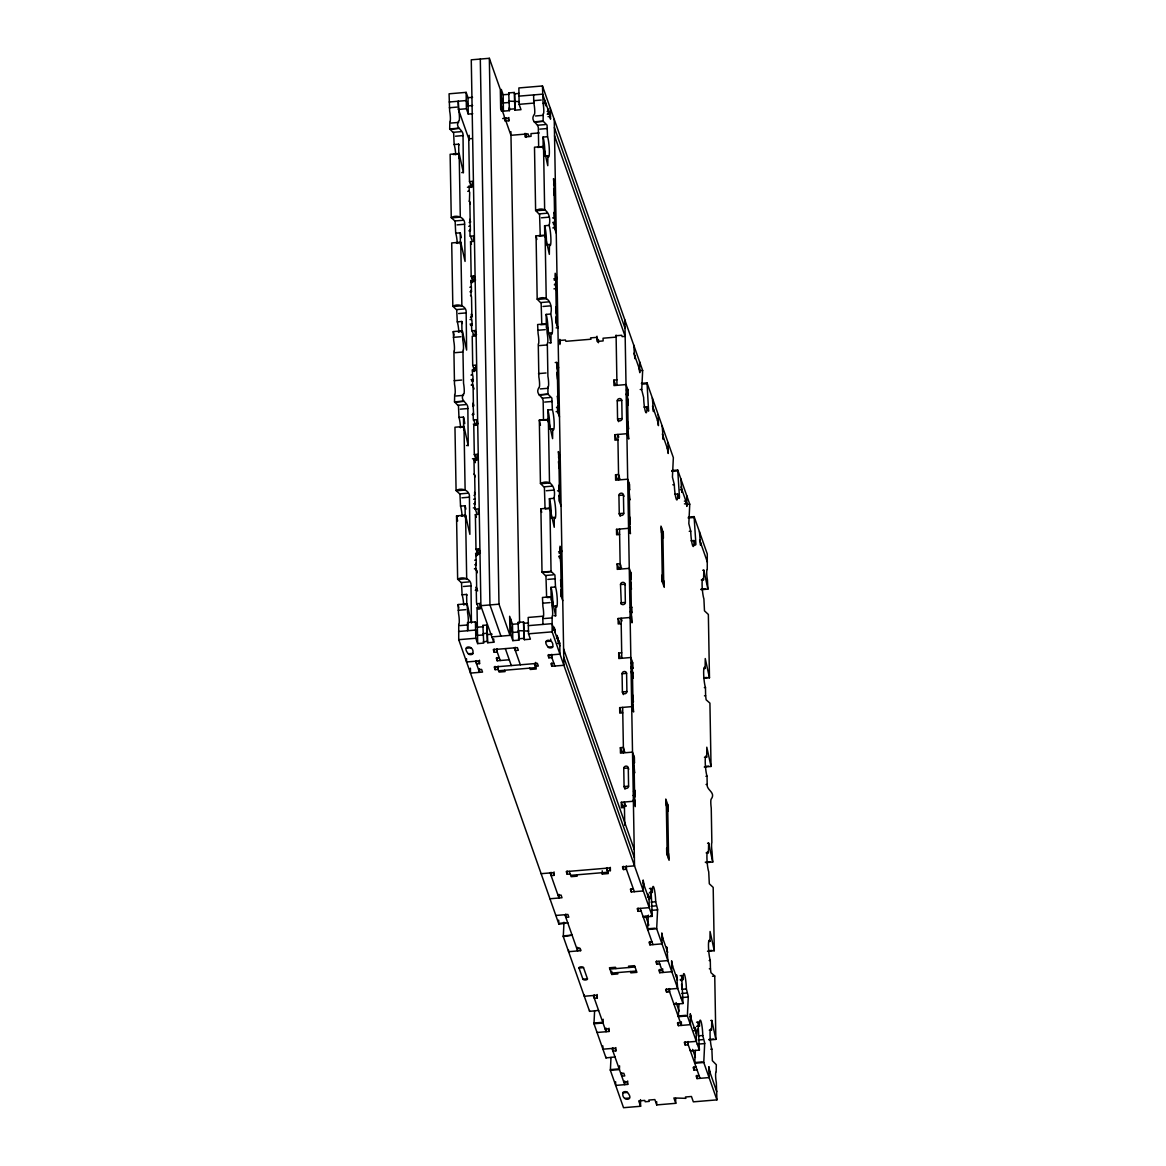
<?xml version="1.0" encoding="UTF-8"?>
<svg xmlns="http://www.w3.org/2000/svg" width="1166" height="1166" viewBox="0 0 1166 1166"><rect width="100%" height="100%" fill="white"/><g stroke="black" fill="none" stroke-linecap="round" stroke-linejoin="round"><path stroke-width="1.5" d="M457.334 243.417A10.669 1.399 85.2 0 0 455.702 233.2L455.134 221.234L451.257 217.605L450.134 154.276L459.171 153.518L463.412 172.772L463.033 135.591C463.893 129.47 454.055 128.129 458.894 120.739A6.107 0.802 85.2 0 0 459.433 117.387A6.107 0.802 85.2 0 0 458.719 110.449L458.253 101.238M462.159 516.349A10.669 1.399 85.2 0 0 460.526 506.146L459.958 494.165L456.081 490.536L454.959 427.222L463.995 426.465L468.236 445.704L467.858 408.537C468.747 402.357 458.996 401.293 463.602 393.714A6.107 0.802 85.2 0 0 464.257 390.319A6.107 0.802 85.2 0 0 463.543 383.395L462.946 350.354A6.107 0.802 85.2 0 0 463.485 346.987A6.107 0.802 85.2 0 0 462.771 340.064L462.304 330.838L453.268 331.596L453.734 340.822A6.107 0.802 85.2 0 1 454.449 347.745A6.107 0.802 85.2 0 1 453.909 351.112L454.492 384.153A6.107 0.802 85.2 0 1 455.221 391.076A6.107 0.802 85.2 0 1 454.682 394.443L454.507 401.876L458.471 405.914L458.967 417.472A10.669 1.399 85.2 0 1 460.585 427.689M493.728 638.968L493.786 642.247L487.767 642.743L486.951 625.034L482.899 625.384L483.365 626.725L477.346 627.221L475.451 621.872L467.508 622.542L467.653 630.733L467.77 623.3A6.107 0.802 85.2 0 0 468.309 619.933A6.107 0.802 85.2 0 0 467.595 612.995L467.129 603.784L458.092 604.542L458.559 613.753A6.107 0.802 85.2 0 1 459.273 620.691A6.107 0.802 85.2 0 1 458.734 624.058L458.719 639.682L558.908 924.186L567.929 922.816M540.237 235.678L539.581 214.559L535.617 210.521L534.494 147.208L543.531 146.45L547.772 165.689L547.874 155.807A10.669 1.399 85.2 0 0 549.361 150.939A10.669 1.399 85.2 0 0 547.539 136.714L547.058 125.141L543.094 121.104L543.254 113.67A6.107 0.802 85.2 0 0 543.793 110.304A6.107 0.802 85.2 0 0 543.079 103.38L542.467 85.963L518.87 87.946L519.118 104.328L520.998 109.677L514.964 110.187L514.25 92.464L508.726 92.93L509.44 110.639L503.42 111.149L501.54 105.8L501.293 89.418L503.173 94.767L503.42 111.149M542.831 618.665L543.094 616.974A6.107 0.802 85.2 0 0 543.633 613.607A6.107 0.802 85.2 0 0 542.919 606.684L542.452 597.458L551.489 596.7L555.73 615.954L555.832 606.072A10.669 1.399 85.2 0 0 557.319 601.204A10.669 1.399 85.2 0 0 555.497 586.979L554.914 574.998L551.052 571.369L549.929 508.041L540.893 508.799L542.015 572.127L545.965 576.15L546.621 597.269M548.049 421.844L547.845 410.024L552.363 409.645L551.882 398.072L547.918 394.05L547.962 386.646A6.107 0.802 85.2 0 0 548.618 383.25A6.107 0.802 85.2 0 0 547.903 376.312L547.32 343.285A6.107 0.802 85.2 0 0 547.845 339.918A6.107 0.802 85.2 0 0 547.131 332.98L546.665 323.769L537.628 324.527L538.094 333.738A6.107 0.802 85.2 0 1 538.809 340.676A6.107 0.802 85.2 0 1 538.269 344.043L538.852 377.07A6.107 0.802 85.2 0 1 539.581 384.008A6.107 0.802 85.2 0 1 539.042 387.374C534.276 394.706 544.026 396.105 543.181 402.212L543.487 419.949M643.238 916.287L643.268 917.117L652.304 916.359L552.116 631.841L552.145 616.216A6.107 0.802 85.2 0 0 552.669 612.85A6.107 0.802 85.2 0 0 551.955 605.926L551.489 596.7M563.994 922.233L563.28 936.604L589.602 1011.359L598.639 1010.397M572.331 935.117L563.28 936.604M594.602 1010.907L593.975 1023.763L605.999 1057.912L615.036 1056.95M610.999 1057.475L610.372 1070.33L623.533 1107.7L640.6 1106.272L640.484 1099.611M648.354 915.15L647.64 929.535L656.677 928.777L682.999 1003.518L673.963 1004.276L673.933 1003.445M678.962 1003.839L678.335 1016.694L687.372 1015.936L699.396 1050.085L690.359 1050.843L690.33 1049.998M695.359 1050.391L694.732 1063.246L703.768 1062.488L716.93 1099.873L693.333 1101.841L691.453 1096.492L685.419 1097.002L685.899 1098.343L673.875 1097.964L675.755 1103.313L656.72 1104.916L654.84 1099.567L648.806 1100.077L649.287 1101.404L645.221 1101.753L644.754 1100.412L638.72 1100.923L640.6 1106.272M603.172 1019.244L603.011 1023.005L593.975 1023.763M643.938 407.094L646.941 406.847A10.669 1.399 85.2 0 1 645.468 411.715A10.669 1.399 85.2 0 1 643.647 397.475L641.737 389.925L642.655 370.482L542.467 85.963M619.569 1065.811L619.408 1069.572L610.372 1070.33M649.389 892.66L652.392 892.413A10.669 1.399 85.2 0 1 653.878 887.545A10.669 1.399 85.2 0 1 655.686 901.77L657.609 909.334L656.677 928.777M680.084 979.819L683.087 979.571A10.669 1.399 85.2 0 1 684.573 974.703A10.669 1.399 85.2 0 1 686.38 988.928L688.304 996.493L687.372 1015.936M696.466 1026.386L699.483 1026.124A10.669 1.399 85.2 0 1 700.97 1021.256A10.669 1.399 85.2 0 1 702.777 1035.495L704.701 1043.045L703.768 1062.488M505.009 117.62L505.067 121.089L504.076 115.682L501.569 108.555L501.613 111.28L500.666 108.613L500.331 89.505L489.341 58.3L471.268 59.816L480.917 605.693L498.99 604.177L509.979 635.383L509.644 616.275L512.486 624.276L512.821 640.644L518.855 640.149L518.71 631.957L512.632 632.468L510.752 627.119M472.784 113.714L468.266 114.093L468.018 97.711L466.138 92.362L449.07 93.805L449.668 111.207A6.107 0.802 85.2 0 1 450.397 118.145A6.107 0.802 85.2 0 1 449.857 121.512L449.682 128.945L453.647 132.968L454.142 144.54A10.669 1.399 85.2 0 1 455.76 154.757M468.018 97.711L472.551 97.332M503.173 94.767L509.207 94.271L508.726 92.93M514.25 92.464L514.731 93.805L519.249 93.426M449.216 101.996L466.283 100.553L468.164 105.902M518.972 96.137L542.613 94.154L550.454 116.44M508.828 101.121L519.395 101.617M468.12 105.917L472.682 105.523M503.275 102.958L509.353 102.448M449.318 107.753L456.853 107.112M541.213 100.043L533.678 100.67L534.028 104.138A6.107 0.802 85.2 0 1 534.757 111.062A6.107 0.802 85.2 0 1 534.217 114.428C529.364 121.92 539.319 123.086 538.357 129.28L538.663 147.018M458.296 101.223L458.442 109.415L466.385 108.744L468.266 114.093M519.118 104.328L533.766 103.104L533.62 94.912M543.356 103.249L544.857 103.118L545.805 105.8L545.746 103.074L543.487 103.264M508.974 109.312L514.498 108.846M547.145 111.44L548.661 111.309L548.705 114.049L547.204 114.166M548.005 113.889L549.521 113.772L550.512 119.165L550.323 108.249M502.706 118.553L507.982 118.116L508.93 120.783L505.913 121.031L505.855 117.766M451.096 123.057L458.632 122.43M535.456 115.988L542.992 115.347M548.064 116.629L549.565 116.498M449.682 128.945L458.734 128.187M534.057 121.862L543.094 121.104M451.329 129.091L458.865 128.449M535.69 122.007L543.225 121.381M453.472 132.283L461.007 131.656M537.832 125.214L545.367 124.573M455.498 136.218L463.033 135.591M539.858 129.149L547.393 128.522M471.997 138.565L468.732 138.841L469.49 181.605L470.904 185.613M539.158 132.939L530.996 133.624L531.055 136.349L525.021 136.845L524.962 133.376M454.142 144.54L458.661 144.161A10.683 1.399 85.2 0 1 458.938 145.065M543.225 148.913L543.021 137.078L547.539 136.699M453.283 154.524L457.801 154.145M537.643 147.441L542.161 147.062M544.857 156.069L547.874 155.807M461.736 172.597L463.237 172.466M469.49 181.605L472.507 181.342L472.594 186.808L467.435 187.245M467.726 191.311L469.228 191.18L469.709 192.521L469.417 201.193L470.35 203.861M553.573 184.141L555.38 183.995L553.5 178.646L554.069 185.438M451.257 217.605C456.547 214.267 465.496 217.43 464.607 224.251L465.059 261.417L460.745 242.178L451.708 242.936L452.831 306.264L456.693 309.894L457.276 321.86A10.669 1.399 85.2 0 1 458.894 332.077M535.617 210.521C546.767 204.808 551.576 216.628 549.113 225.359A10.669 1.399 85.2 0 1 550.92 239.598A10.669 1.399 85.2 0 1 549.448 244.466L549.332 254.348L545.105 235.109L536.068 235.867L537.191 299.181L541.141 303.218L541.796 324.337M452.889 217.751L460.424 217.109M537.249 210.667L544.784 210.04M455.046 220.942L462.581 220.316M539.406 213.874L546.941 213.232M457.072 224.878L464.607 224.251M541.432 217.809L548.967 217.182M552.684 217.896L554.185 217.765L554.666 219.106M468.79 226.306L470.306 226.175L470.379 230.722L468.878 230.853M552.757 222.444L554.273 222.312L554.739 223.653L553.238 223.785M455.702 233.2L460.22 232.821A10.683 1.399 85.2 0 1 461.27 237.704M544.784 236.654L544.58 225.738L549.113 225.359M552.859 227.895L554.36 227.778L556.255 233.127M470.029 236.217L473.469 235.94L473.571 241.391L470.554 241.654L471.166 276.225L472.58 280.234L475.582 279.971M456.358 243.053L459.375 242.805M539.217 236.1L543.735 235.721M546.431 244.729L549.448 244.466M471.166 276.225L474.168 275.963L475.116 278.645M470.831 281.72L474.27 281.429L474.168 275.963M553.763 278.849L555.264 278.718L555.745 280.059L554.229 280.19M469.869 287.259L471.37 287.127L471.458 291.689L469.956 291.806M554.316 284.737L555.818 284.606L555.351 283.265L555.92 290.072M553.937 288.862L555.439 288.731M452.831 306.264C458.078 303.058 467.07 306.046 466.167 312.911L466.619 350.077L462.304 330.838M537.191 299.181C548.384 293.453 553.136 305.273 550.673 314.018A10.669 1.399 85.2 0 1 552.495 328.258A10.669 1.399 85.2 0 1 551.008 333.126M454.463 306.41L461.998 305.769M538.823 299.327L546.358 298.7M456.606 309.602L464.141 308.975M540.966 302.533L548.501 301.892M458.632 313.537L466.167 312.911M542.992 306.469L550.527 305.842M470 319.586L471.501 319.455L471.968 320.796L472.055 325.343L470.539 325.474M457.276 321.86L461.794 321.481A10.683 1.399 85.2 0 1 462.334 323.521M546.388 328.054L546.154 314.397L550.673 314.018M470.073 324.133L471.589 324.002L472.055 325.343M457.932 331.712L460.934 331.465M540.776 324.76L545.294 324.381M471.691 330.838L475.145 330.561L476.078 333.228M473.105 334.861L476.559 334.569M556.109 327.894L557.916 327.748L556.036 322.399L555.949 316.933L556.415 318.274M453.37 337.353L460.905 336.726M537.73 330.284L545.265 329.643M547.991 333.389L551.008 333.126L550.979 342.993L546.665 323.769M615.663 335.779L621.682 335.269L622.148 336.61L625.165 336.347L554.535 135.781M549.23 342.833L550.731 342.717M616.129 337.105L603.07 338.213L603.114 340.938L597.094 341.449L597.007 336.231M455.148 352.671L462.683 352.045M539.508 345.588L547.043 344.961M475.145 330.561L475.232 336.012L472.23 336.26L472.711 365.381L475.728 365.133L475.83 370.584L472.376 370.875M555.235 362.553L556.75 362.422L558.631 367.771M470.977 375.088L472.478 374.956L472.959 376.297L473.032 380.845L471.53 380.976M454.142 380.684L461.678 380.058M538.503 373.616L546.038 372.974M471.049 379.635L472.565 379.504L473.032 380.845M641.154 370.613L642.655 370.482M471.151 385.086L472.653 384.969L474.066 388.978M626.492 395.507L627.993 395.376L627.906 389.925L626.011 384.576L613.972 385.582L613.87 380.131L616.887 379.868M455.921 396.003L463.456 395.361M540.281 388.919L547.816 388.293M641.387 383.366L647.028 382.9L673.35 457.64L672.432 477.083L674.342 484.648A10.669 1.399 85.2 0 0 676.163 498.873A10.669 1.399 85.2 0 0 677.635 494.005L674.633 494.253M642.539 384.11L647.072 383.731L647.028 382.9M454.507 401.876L463.558 401.119M538.867 394.808L547.918 394.05M456.154 402.022L463.689 401.395M540.514 394.953L548.049 394.312M626.39 390.042L627.906 389.925M640.207 389.531L641.723 389.4M458.296 405.229L465.832 404.587M542.656 398.145L550.192 397.519M626.025 394.166L627.527 394.05L627.993 395.376M460.322 409.164L467.858 408.537M544.682 402.081L552.218 401.454M617.251 400.798L621.769 400.419L622.09 418.609A2.288 2.026 -19.4 0 1 619.875 420.853A2.288 2.026 -19.4 0 1 617.572 418.988L617.251 400.798A2.288 2.026 -19.4 0 1 619.481 398.568A2.288 2.026 -19.4 0 1 621.769 400.419M626.565 400.055L628.08 399.923L628.168 405.389L627.702 404.048M472.128 414.63L473.629 414.513L472.988 403.159L473.921 405.841M556.488 407.561L557.989 407.43L557.523 406.089L557.61 411.554L559.505 416.903M458.967 417.472L463.485 417.093A10.683 1.399 85.2 0 1 464.753 423.637M556.109 411.685L557.61 411.554M473.25 420.008L476.69 419.716L477.637 422.384M473.323 424.132L478.104 423.724M545.061 508.609L544.405 487.49L540.441 483.467L539.319 420.139L548.355 419.381L552.597 438.635L552.699 428.753A10.669 1.399 85.2 0 0 554.185 423.885A10.669 1.399 85.2 0 0 552.363 409.66M459.623 427.339L462.625 427.077M539.319 420.139L546.985 420.008M622.09 418.609L617.572 418.988L618.519 421.669M549.682 429.001L552.699 428.753M466.56 445.529L468.062 445.412M617.936 439.917L614.934 440.165L614.832 434.714L626.885 433.708L628.765 439.057L628.197 432.251M476.69 419.716L476.792 425.182L473.775 425.43L474.314 454.536L477.331 454.288L477.419 459.739L473.979 460.031M472.449 458.792L473.964 458.661L475.378 462.669M558.397 457.087L560.205 456.926L558.325 451.577L558.893 458.384M629.203 488.656L629.669 489.997L629.567 484.546L627.687 479.197L615.633 480.203L615.546 474.751L618.548 474.489L619.496 477.171M671.703 470.554L677.723 470.058L689.747 504.208L688.829 523.636L690.738 531.2A10.669 1.399 85.2 0 0 692.56 545.44A10.669 1.399 85.2 0 0 694.032 540.558L691.015 540.82M671.733 471.399L677.767 470.889L677.723 470.058M456.081 490.536C461.372 487.213 470.321 490.361 469.432 497.197L469.883 534.349L465.569 515.124L456.533 515.882L457.64 579.196L461.517 582.825L462.1 594.791A10.669 1.399 85.2 0 1 463.718 605.023M540.441 483.467C551.897 477.973 556.226 489.399 553.923 498.305A10.669 1.399 85.2 0 1 555.745 512.544A10.669 1.399 85.2 0 1 554.273 517.413L554.244 527.28L549.929 508.041M457.713 490.682L465.249 490.055M542.073 483.613L549.609 482.972M619.962 478.497L616.96 478.76L615.546 474.751M459.87 493.888L467.406 493.247M544.231 486.805L551.766 486.178M461.896 497.824L469.432 497.197M546.256 490.74L553.792 490.114M557.508 490.828L559.01 490.711L559.491 492.037M473.615 499.237L475.13 499.121L475.203 503.668L473.702 503.799M672.84 484.765L674.342 484.648M460.526 506.131L465.045 505.752A10.683 1.399 85.2 0 1 465.861 509.134M549.609 509.6L549.405 498.684L553.923 498.305M680.376 489.764L681.877 489.633L681.935 492.358L680.798 478.774M620.181 516.29L619.248 513.608L618.927 495.419L623.446 495.04L623.912 496.381M473.323 507.91L474.824 507.793L476.719 513.142M474.853 509.163L478.293 508.872L478.381 514.337L475.378 514.585L475.99 549.157L477.404 553.165L480.407 552.917M456.562 515.984L458.165 516.246M461.182 515.999L464.199 515.736M545.542 508.915L548.559 508.668M677.548 498.144L679.297 498.305L679.472 497.095L677.767 470.889M684.384 501.132L685.885 501.001L686.876 506.408L686.687 495.492M684.427 503.858L685.929 503.727M688.246 504.324L689.747 504.208M551.256 517.66L554.273 517.413M623.766 513.229L619.248 513.608A2.288 2.026 -19.4 0 0 621.536 515.474A2.288 2.026 -19.4 0 0 623.766 513.229L623.446 495.04A2.288 2.026 -19.4 0 0 621.143 493.174A2.288 2.026 -19.4 0 0 618.927 495.419M688.479 517.092L694.12 516.611L707.281 553.981L707.266 569.62A6.107 0.802 85.2 0 0 706.727 572.972A6.107 0.802 85.2 0 0 707.441 579.91L707.908 589.136L701.13 589.705M688.129 517.952L694.149 517.456L694.12 516.611M628.765 523.782L630.267 523.665L629.698 516.873M619.612 534.538L616.61 534.786L616.508 529.335L628.561 528.315L630.442 533.664L629.873 526.872M628.838 528.344L630.34 528.213M475.99 549.157L478.993 548.909L479.94 551.576M689.237 531.332L690.738 531.2M475.655 554.652L479.095 554.36L478.993 548.909M558.587 551.78L560.088 551.664L560.569 553.005L559.053 553.121M474.693 560.205L476.194 560.074L476.282 564.621L474.781 564.752M693.945 544.697L695.694 544.857L695.869 543.662L694.149 517.456M558.66 556.342L560.176 556.211L560.642 557.552L559.141 557.669M474.402 568.877L475.903 568.746L477.317 572.754L476.355 570.087A2.288 2.026 -19.4 0 0 475.305 568.454M630.777 577.826L631.243 579.167L631.156 573.701L629.261 568.352L617.237 569.358L617.135 563.907L620.152 563.644L621.099 566.326M457.64 579.196C462.902 575.975 471.924 578.992 470.991 585.857L471.443 623.008L467.129 603.784M542.015 572.127L551.052 571.369M459.287 579.342L466.823 578.715M543.648 572.273L551.183 571.631M621.565 567.667L618.548 567.915L617.135 563.907M461.43 582.548L468.965 581.907M545.79 575.465L553.325 574.838M463.456 586.483L470.991 585.857M547.816 579.4L555.351 578.773M702.719 570.276L703.841 570.189L707.908 589.136M462.1 594.791L466.619 594.412A10.683 1.399 85.2 0 1 466.896 595.316M551.197 600.082L550.979 587.343L555.497 586.964M621.318 604.105L620.516 584.574L625.02 584.195L625.37 585.201M701.305 579.954L703.564 579.764L703.841 570.189M629.917 589.296L631.418 589.165L630.85 582.373M464.257 604.527L465.759 604.396M547.116 597.575L550.119 597.327M476.515 603.784L479.969 603.492L493.786 642.247M476.573 607.909L481.383 607.501M700.985 589.194L705.503 588.815M458.194 610.299L465.73 609.658M542.554 603.216L550.09 602.589M552.815 606.32L555.832 606.072M630.238 607.486L631.739 607.369L631.841 612.82L631.374 611.48L629.859 611.611M554.054 615.779L555.555 615.648M459.972 625.603L467.508 624.976M544.333 618.534L551.868 617.907M518.855 640.149L518.039 622.425L523.563 621.974L524.379 639.682L530.399 639.172L528.519 633.823L528.183 617.455L542.831 616.216L542.933 624.422M512.486 624.276L518.52 623.766L518.039 622.425M524.044 623.3L528.562 622.921M458.573 631.491L475.641 630.063L477.535 635.412L483.555 634.902L483.045 633.575L487.14 633.225L487.621 634.566L492.139 634.187M528.329 625.646L551.97 623.664L559.826 645.949M621.216 623.693L618.199 623.956L618.111 618.49L630.15 617.484L632.016 622.833L631.447 616.027M518.185 630.617L528.752 631.112M552.655 630.019L555.06 629.844L555.103 632.57M458.719 639.682L475.786 638.254L477.666 643.603L483.701 643.093L482.899 625.384M491.906 636.898L510.941 635.295L512.821 640.644M528.519 633.823L552.116 631.841M483.234 641.752L487.286 641.417L487.767 642.743M518.374 638.808L523.898 638.341L524.379 639.682M556.459 638.21L557.96 638.094L558.018 640.819M466.371 648.209L470.889 647.83M546.213 641.519L550.731 641.14L550.702 639.099M557.377 643.399L559.767 643.209L559.957 654.126L547.918 655.146L548.851 657.813L551.868 657.566L551.81 654.286M468.338 653.791L472.857 653.412C474.781 644.638 460.424 644.9 468.338 653.791A2.288 1.02 -1 0 0 470.947 654.607A2.288 1.02 -1 0 0 472.857 653.412M548.18 647.086L552.699 646.707C554.622 637.933 540.266 638.21 548.18 647.086A2.288 1.02 -1 0 0 550.789 647.902A2.288 1.02 -1 0 0 552.699 646.707M515.255 647.261L515.314 650.541L518.331 650.278L517.383 647.611L493.291 649.622L494.224 652.304L497.241 652.056L497.182 648.777M499.281 657.843L496.264 658.105L497.212 660.772L509.265 659.767M479.503 660.218L479.561 663.629L476.544 663.877L476.486 660.612M631.316 668.453L632.817 668.322L632.73 662.856L630.835 657.507L618.796 658.528L618.694 653.062L621.711 652.814M478.585 669.678L481.602 669.43L482.535 672.097L470.496 673.103L470.408 668.191M553.908 663.352L550.891 663.614L551.839 666.282L563.892 665.276L554.244 119.398M535.267 663.017L535.325 666.296L538.328 666.048L537.395 663.367L494.209 666.996L495.142 669.663L498.159 669.415L498.101 666.136M498.582 670.756L535.748 667.637M631.214 662.988L632.73 662.856M630.85 667.112L632.351 666.981L632.817 668.322M630.923 671.66L632.424 671.529L632.905 672.869L632.992 678.32L632.526 676.994M622.076 673.744L626.594 673.365L626.914 691.555A2.288 2.026 -19.4 0 1 624.699 693.785A2.288 2.026 -19.4 0 1 622.396 691.934L622.076 673.744A2.288 2.026 -19.4 0 1 624.306 671.499A2.288 2.026 -19.4 0 1 626.594 673.365M631.389 673.001L632.905 672.869M704.002 668.526L705.139 668.424L705.241 658.542L709.467 677.796L704.381 678.218M703.681 677.767L707.077 677.475M626.914 691.555L622.396 691.934L623.344 694.601M704.337 687.619L705.474 687.532A10.669 1.399 85.2 0 1 703.652 673.292A10.669 1.399 85.2 0 1 705.139 668.424M704.483 695.81L705.619 695.723L705.474 687.532M622.761 712.863L619.758 713.111L619.656 707.645L631.71 706.64L633.59 711.989L633.021 705.197M634.027 761.602L634.493 762.943L634.391 757.477L632.511 752.128L620.458 753.149L620.37 747.683L623.373 747.435L624.32 750.102M624.787 751.443L621.784 751.691L620.37 747.683M704.439 757.273L706.698 757.084L706.8 747.202L711.041 766.456L704.264 767.024M623.752 768.35A2.288 2.026 -19.4 0 1 625.967 766.12A2.288 2.026 -19.4 0 1 628.27 767.971L628.591 786.175A2.288 2.026 -19.4 0 1 626.361 788.405A2.288 2.026 -19.4 0 1 624.072 786.554L623.752 768.35L628.27 767.971L628.736 769.312M705.255 766.426L708.636 766.135M705.911 776.279L707.033 776.192A10.669 1.399 85.2 0 1 705.226 761.952A10.669 1.399 85.2 0 1 706.698 757.084M624.072 786.554L628.591 786.175M706.057 784.47L707.179 784.383L707.033 776.192M633.488 791.262L634.989 791.146L635.091 796.597L633.575 796.728M633.109 795.387L634.625 795.27L635.091 796.597M633.196 799.934L634.698 799.818L635.164 801.144L635.266 806.61L633.386 801.261L621.332 802.266L621.42 807.732L624.437 807.484M633.663 801.275L635.164 801.144M626.186 805.998L622.746 806.289L621.332 802.266M707.543 843.222L708.666 843.12L712.732 862.068L705.955 862.636M706.13 852.9L708.389 852.71L708.666 843.12M541.126 873.684L553.18 872.678L554.112 875.36L551.11 875.608L551.052 872.328M705.255 862.184L710.327 861.761M607.311 867.606L607.369 870.885L610.386 870.638L609.439 867.956L566.253 871.585L567.201 874.252L570.203 874.004M624.874 319.98L634.523 865.857L622.469 866.863L623.416 869.545L626.433 869.282L626.375 866.017M570.655 875.345L607.821 872.226M601.816 872.736L602.283 874.063L608.302 873.567L606.407 868.218M558.048 895.328L561.065 895.08L562.012 897.747L549.958 898.767M633.371 889.017L630.354 889.264L631.302 891.946L643.355 890.926L643.166 880.009L644.157 885.417M649.477 888.521L650.978 888.405L652.392 892.413M647.538 896.858L649.039 896.727L649.243 907.644L637.19 908.649L638.123 911.331L641.14 911.083M651.167 902.149L655.686 901.77M651.08 906.288L655.598 905.909M555.847 915.47L567.886 914.465L568.833 917.146L565.816 917.394L565.758 914.115M651.605 910.355L657.624 909.844M560.38 923.224L564.898 922.845M644.74 916.155L647.757 915.908M650.774 915.645L652.275 915.529L650.978 888.405M563.28 935.875L570.815 935.249M647.64 928.806L655.175 928.18M576.689 948.264L579.706 948.002L580.639 950.684L568.6 951.689L568.571 950.057M652.013 941.939L648.996 942.201L649.943 944.868L661.996 943.862L661.807 932.946L662.784 938.338M708.826 941.458L709.963 941.37L710.065 931.488L714.292 950.727L707.514 951.296M708.505 950.698L711.901 950.421M579.006 968.028L583.525 967.649L587.445 978.799A2.288 1.02 -1 0 1 585.536 979.979A2.288 1.02 -1 0 1 582.927 979.178L579.006 968.028A2.288 1.02 -1 0 1 580.901 966.833A2.288 1.02 -1 0 1 583.525 967.649M666.792 949.707L666.748 946.981L667.885 960.58L655.831 961.586L656.764 964.253L659.781 964.005M709.161 960.565L710.298 960.463A10.669 1.399 85.2 0 1 708.476 946.238A10.669 1.399 85.2 0 1 709.963 941.37M609.876 969.106L634.989 967.008M611.29 973.114L636.403 971.016M661.822 969.806L658.805 970.054L659.752 972.736L671.805 971.715L671.616 960.799L672.607 966.206M615.925 968.596L615.459 967.27L609.439 967.765L611.786 974.455L617.82 973.945L617.339 972.619M582.927 979.178L587.445 978.799M709.307 968.757L710.444 968.655L710.298 960.463M680.172 975.694L681.673 975.563L683.087 979.571M712.484 976.248L714.743 976.059L715.866 1039.387L709.088 1039.955M686.38 988.928L681.862 989.307A10.669 1.399 85.2 0 0 681.585 984.206M597.225 994.525L597.284 997.936L594.266 998.183L594.208 994.904M676.601 977.574L676.557 974.834L677.694 988.433L665.64 989.438L666.573 992.12L669.59 991.872L669.532 988.593M681.775 993.447L686.293 993.068M680.784 997.644L688.319 997.017M593.975 1023.048L601.51 1022.407M678.335 1015.965L685.87 1015.338M689.689 1016.533L691.19 1016.402L691.234 1019.128M605.139 1029.053L608.156 1028.791L609.089 1031.473L597.05 1032.478M680.463 1022.728L677.446 1022.99L678.393 1025.657L690.447 1024.652L690.257 1013.735L691.19 1016.402M710.677 1020.542L711.799 1020.439L715.866 1039.387M696.568 1022.247L698.07 1022.116L699.483 1026.124M693.683 1027.902L695.198 1027.771L696.131 1030.453L696.335 1041.369L684.282 1042.375L685.214 1045.042L688.231 1044.794L688.173 1041.515M693.741 1030.627L696.131 1030.453M709.263 1030.219L711.522 1030.03L711.799 1020.439M702.777 1035.495L698.259 1035.874A10.669 1.399 85.2 0 0 697.807 1029.01M698.172 1040.014L702.69 1039.635M708.943 1039.46L713.461 1039.081M615.867 1047.593L615.925 1050.858L612.908 1051.12L612.85 1047.84M697.181 1044.197L704.716 1043.57M710.735 1049.225L711.858 1049.123A10.669 1.399 85.2 0 1 710.05 1034.898A10.669 1.399 85.2 0 1 711.522 1030.03M610.372 1069.601L617.907 1068.974M694.732 1062.532L702.267 1061.891M620.793 1073.507L623.81 1073.259L624.757 1075.927L621.74 1076.189L621.682 1072.909M696.117 1067.196L693.114 1067.444L694.047 1070.126L697.064 1069.863M623.781 1081.975L626.798 1081.727L627.731 1084.409L615.677 1085.415L615.619 1081.771M699.104 1075.664L696.087 1075.912L697.035 1078.594L709.088 1077.573L708.884 1066.657L709.875 1072.064M622.95 1092.833L627.468 1092.455C635.383 1101.345 621.026 1101.608 622.95 1092.833A2.288 1.02 -1 0 1 624.859 1091.638A2.288 1.02 -1 0 1 627.468 1092.455M624.918 1098.401L629.436 1098.022M714.714 975.971L710.954 972.721L710.444 968.655M549.507 482.797L548.355 419.381M681.673 975.563L682.999 1003.518M698.07 1022.116L699.396 1050.085M461.867 305.507L460.745 242.178M466.691 578.438L465.569 515.124M554.389 127.59L625.02 328.171M633.852 353.24L639.74 369.957M652.494 406.176L658.382 422.879M662.303 434.029L668.191 450.746M680.944 486.965L686.832 503.668M699.585 539.887L707.427 562.172M548.705 114.049L547.714 108.642M646.941 406.847L648.602 411.146L647.072 383.731M677.635 494.005L679.049 498.013M694.032 540.558L695.446 544.58M554.141 189.985L553.675 188.659L554.244 195.451M627.614 398.597L628.08 399.923M528.97 136.539L528.038 133.871L510.941 135.3L505.913 121.031M613.87 380.131L615.284 384.139M554.564 213.64L554.098 212.314L554.185 217.765M628.022 422.252L628.591 429.044L628.124 427.703M661.516 532.891L660.947 526.099L663.294 532.789L663.396 538.24L662.929 536.914M501.395 97.609L503.318 102.958M618.782 437.133L617.849 434.466L618.65 479.955M614.832 434.714L616.246 438.722M662.288 576.572L661.807 575.232L661.909 580.683L664.27 587.373L663.702 580.581M557.057 278.616L555.176 273.267L555.264 278.718M629.276 493.218L629.844 500.01L629.378 498.669M556.24 308.261L555.759 306.92L556.328 313.727M629.8 522.324L630.267 523.665M557.902 327.748L556.488 323.725L555.614 274.608M560.35 343.168L559.418 340.487L565.437 339.991L565.918 341.317L591.016 339.219L590.55 337.878L596.569 337.382L598.464 342.731L598.406 339.452M616.508 529.335L617.922 533.343M557.319 369.214L556.75 362.422M557.392 373.761L556.925 372.435L557.494 379.227M630.952 587.824L631.418 589.165M458.442 109.415L469.271 140.168L469.184 135.256M557.814 397.417L557.348 396.09L557.902 402.882M631.272 606.029L631.739 607.369M622.032 620.91L621.099 618.242L621.799 658.265M618.111 618.49L619.51 622.498M558.966 462.931L558.499 461.59L559.068 468.382M470.67 222.05L469.738 219.383L470.306 226.175M470.379 230.722L469.913 229.396L470 234.847L471.895 240.196M618.694 653.062L620.108 657.07M559.389 486.586L558.922 485.245L559.01 490.711M632.846 695.184L633.415 701.976L632.949 700.649M470.554 241.654L471.487 244.321M559.563 496.585L559.097 495.259L559.184 500.71L561.079 506.059M666.34 805.837L665.771 799.045L668.118 805.721L668.22 811.186L667.754 809.845M471.749 283.017L470.816 280.336L471.37 287.127M619.656 707.645L621.07 711.668M471.458 291.689L470.991 290.349L471.079 295.8M667.112 849.504L666.631 848.163L666.733 853.629L669.095 860.319L668.526 853.512M561.881 551.547L560.001 546.198L560.088 551.664M634.1 766.149L634.668 772.941L634.202 771.615M560.744 563.003L560.176 556.211M472.347 316.671L471.399 314.004L471.501 319.455M561.065 581.207L560.584 579.866L561.152 586.658M634.523 789.805L634.989 791.146M473.556 334.817L471.676 329.468L471.589 324.002M561.24 591.206L560.773 589.879L560.861 595.33L562.741 600.679M624.539 787.895L625.005 789.222M472.711 365.381L474.125 369.389M624.816 803.359L625.763 806.027M563.601 648.894L634.231 849.475M555.06 629.844L554.127 627.162L554.171 629.902M557.96 638.094L557.027 635.412L557.071 638.137M559.767 643.209L558.835 640.542L558.878 643.268M649.039 896.727L648.107 894.045L648.15 896.785M563.746 657.085L634.377 857.666M643.209 882.735L649.098 899.452M661.851 935.671L667.739 952.389M671.66 963.524L677.548 980.242M690.301 1016.461L696.189 1033.178M708.943 1069.397L716.784 1091.682M473.629 414.513L473.163 413.172L473.25 418.623L475.13 423.972M645.833 916.607L648.85 925.177M676.091 1002.541L679.108 1011.111M692.589 1049.4L695.417 1057.402M550.92 654.884L554.856 666.034M625.486 866.615L634.319 891.684M640.207 908.401L652.96 944.62M658.834 961.338L662.769 972.473L662.696 968.829M668.657 989.191L681.41 1025.41L681.338 1021.766M687.284 1042.127L700.052 1078.331M474.314 454.536L475.728 458.544M475.174 476.807L474.241 474.125L473.964 458.661M534.334 663.629L536.258 668.963L530.239 669.473L529.758 668.133M475.13 499.121L474.562 492.314M475.203 503.668L474.737 502.327L474.824 507.793M475.378 514.585L476.311 517.267M628.984 967.503L628.518 966.177L634.537 965.667L636.898 972.357L630.864 972.852L630.398 971.526M514.381 647.859L520.342 664.795M476.573 555.949L475.641 553.282L476.194 560.074M476.282 564.621L475.815 563.28L475.903 568.746M500.943 636.14L489.953 604.935L480.305 59.058M505.33 648.617L511.306 665.553M477.637 590.958L476.224 586.935L476.5 602.414L478.381 607.763M504.659 670.246L505.126 671.587L499.106 672.082L497.168 666.748M576.704 874.835L577.17 876.176L571.151 876.672L569.241 871.337M496.293 649.375L500.229 660.524M477.477 635.412L475.597 630.063L475.451 621.872M479.561 663.629L478.614 660.962L466.56 661.967L466.502 658.688M597.284 997.936L596.336 995.254L584.297 996.26L584.268 994.627M615.925 1050.858L614.978 1048.19L602.924 1049.196L602.866 1045.917M475.597 661.209L479.532 672.345L479.459 668.759M550.163 872.926L558.995 898.009L558.922 894.366M564.883 914.712L577.636 950.931L577.564 947.302M593.334 995.502L606.087 1031.721L606.014 1028.091M611.975 1048.438L624.728 1084.657L624.655 1081.013M536.068 235.867L536.856 239.438M540.893 508.799L541.68 512.37M453.268 331.596L454.055 335.167M463.995 426.465L465.117 489.778M458.092 604.542L458.879 608.113M539.464 420.635L540.441 425.255M456.664 516.378L457.64 520.983M558.66 920.134L558.908 924.186M652.275 915.529L652.304 916.359M605.97 1057.081L605.999 1057.912M589.573 1010.514L589.602 1011.359M705.619 695.723L706.13 699.789L709.919 703.127L711.041 766.456M707.179 784.383C706.363 790.344 716.303 792.384 711.085 799.293A6.107 0.802 85.2 0 0 711.245 808.038L711.858 842.61A6.107 0.802 85.2 0 0 712.003 851.369L712.732 862.068M709.467 677.796L708.36 614.467L704.483 610.838L703.9 598.872A10.669 1.399 85.2 0 1 702.092 584.632A10.669 1.399 85.2 0 1 703.564 579.764M714.292 950.727L713.184 887.399L709.307 883.77L708.724 871.804A10.669 1.399 85.2 0 1 706.917 857.578A10.669 1.399 85.2 0 1 708.389 852.71M716.93 1099.873L716.332 1082.456A6.107 0.802 85.2 0 1 715.603 1075.533A6.107 0.802 85.2 0 1 716.143 1072.166L716.318 1064.718L712.353 1060.696L711.858 1049.123M700.518 542.569L700.577 545.294L699.44 531.696M696.976 1075.314L697.035 1078.594M695.198 1027.771L695.242 1030.496M693.989 1066.846L694.047 1070.126M685.156 1041.777L685.214 1045.042M668.045 442.555L668.235 453.472L667.244 448.065M678.335 1022.378L678.393 1025.657M675.668 1098.401L675.755 1103.313M663.235 436.696L663.294 439.436L662.157 425.838M662.827 531.448L663.789 586.032M667.652 804.394L668.614 858.978M661.413 527.44L662.375 582.023M666.238 800.372L667.2 854.97M658.236 414.702L658.426 425.619L657.435 420.212M666.529 988.841L666.573 992.12M653.426 408.843L653.485 411.569L652.348 397.985M659.694 969.456L659.752 972.736M656.706 960.988L656.764 964.253M656.662 1101.637L656.72 1104.916M639.595 361.766L639.784 372.683L638.793 367.275M649.885 941.589L649.943 944.868M634.785 355.907L634.843 358.647L633.706 345.049M638.079 908.052L638.123 911.331M627.425 388.584L628.299 437.716M629.101 483.205L629.975 532.337M630.704 572.36L631.564 621.493M632.249 661.53L633.123 710.648M633.925 756.136L634.8 805.269M631.243 888.667L631.302 891.946M616.085 335.094L616.974 385.334M619.525 529.072L620.225 569.11M622.673 707.398L623.475 752.886M624.349 802.019L624.757 825.339M627.672 1080.984L627.731 1084.409M623.358 866.265L623.416 869.545M610.328 867.358L610.386 870.638M611.727 971.176L611.786 974.455M609.031 1028.193L609.089 1031.473M602.224 870.798L602.283 874.063M580.624 949.313L580.639 950.684M559.84 339.35L559.928 344.553M567.142 870.987L567.201 874.252M553.952 179.987L554.812 229.119M557.217 363.763L558.091 412.895M558.776 452.918L559.636 502.05M560.438 547.539L561.312 596.671M554.273 222.312L554.36 227.778M544.813 100.393L544.857 103.118M543.531 146.45L544.653 209.763M545.105 235.109L546.227 298.423M551.78 663.017L551.839 666.282M554.054 871.935L554.112 875.36M548.792 654.549L548.851 657.813M526.318 133.915L526.376 137.384M535.66 662.419L535.719 665.903M525.91 133.522L525.968 136.786M514.731 93.805L514.964 110.187M523.898 638.341L523.563 621.974M510.912 131.656L519.599 622.95M509.382 107.374L509.44 110.639M508.872 117.504L508.93 120.783M510.606 618.927L510.941 635.295M489.341 58.3L498.99 604.177M497.153 657.493L497.212 660.772M495.084 666.384L495.142 669.663M494.165 649.025L494.224 652.304M487.286 641.417L486.951 625.034M479.969 603.492L480.057 608.958L477.054 609.206L477.666 643.603M470.889 183.893L470.962 187.478M472.536 276.59L472.624 282.055M474.139 367.567L474.212 371.517M475.699 455.673L475.786 460.672M477.36 549.536L477.448 554.987M476.355 570.087L476.675 588.276A2.288 2.026 -19.4 0 1 475.276 590.302M469.14 185.715L469.228 191.18M472.39 369.505L472.478 374.956M472.565 379.504L472.653 384.969M466.138 92.362L466.385 108.744M475.641 630.063L475.786 638.254M459.171 153.518L460.293 216.847M458.661 144.161L458.908 158.489M460.22 232.821L460.439 244.641M461.794 321.481L461.984 332.397M463.485 417.093L463.704 429.831M465.045 505.752L465.263 517.587M466.619 594.412L466.808 605.329M546.154 314.397A10.683 1.399 85.2 0 1 547.685 323.521A10.683 1.399 85.2 0 1 547.801 333.097M544.58 225.738A10.683 1.399 85.2 0 1 546.125 234.862A10.683 1.399 85.2 0 1 546.227 244.437M543.021 137.078A10.683 1.399 85.2 0 1 544.77 154.772M550.979 587.343A10.683 1.399 85.2 0 1 552.509 596.467A10.683 1.399 85.2 0 1 552.626 606.043M549.405 498.684A10.683 1.399 85.2 0 1 551.022 508.682A10.683 1.399 85.2 0 1 550.906 518.156M547.845 410.024A10.683 1.399 85.2 0 1 549.652 426.465M469.184 222.517A2.288 2.026 -19.4 0 0 470.175 220.724L469.854 202.52A2.288 2.026 -19.4 0 0 469.169 201.135M470.466 317.356A2.288 2.026 -19.4 0 0 471.851 315.345L471.53 297.141A2.288 2.026 -19.4 0 0 470.481 295.523M474.008 495.463A2.288 2.026 -19.4 0 0 474.999 493.655L474.679 475.466A2.288 2.026 -19.4 0 0 473.994 474.066M472.769 406.001A2.288 2.026 -19.4 0 0 473.411 404.5L473.09 386.31A2.288 2.026 -19.4 0 0 471.618 384.518M680.973 979.192A10.669 1.399 85.2 0 1 681.206 980.766M650.278 892.034A10.669 1.399 85.2 0 1 651.022 898.797M625.37 602.385A2.288 2.026 -19.4 0 1 623.14 604.629A2.288 2.026 -19.4 0 1 620.851 602.778L625.34 602.399L625.049 584.195A2.288 2.026 -19.4 0 0 622.746 582.344A2.288 2.026 -19.4 0 0 620.516 584.574"/></g></svg>
